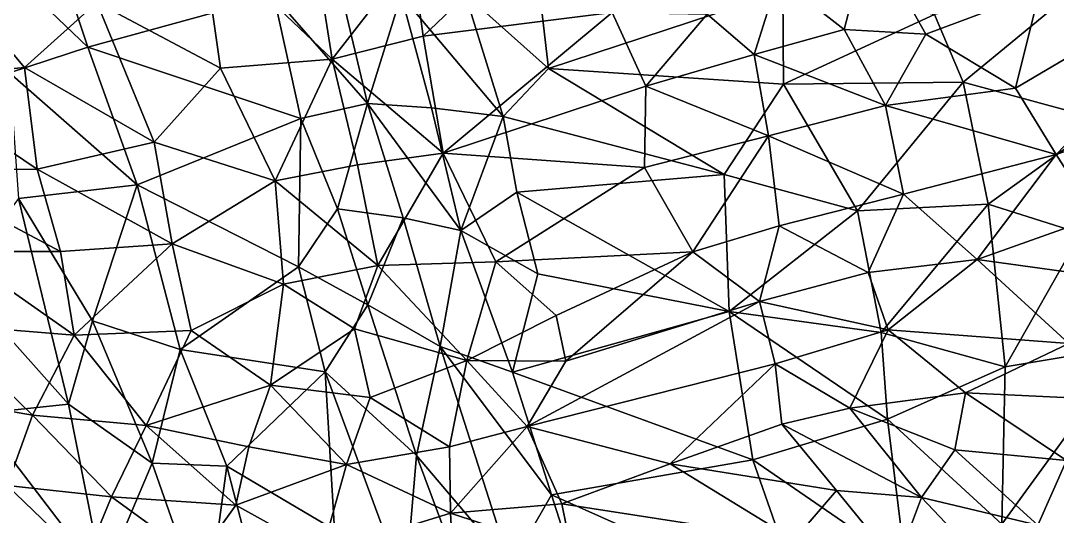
# Model space of a CAD drawing. Header units: metres. Extents: x -887 to 648, y -818 to 707.
# Drawn here: x -320.9 to 28.6, y -561.1 to -394.1 of the extents above; entities that cross this region are included whole.
import ezdxf

# ---------------------------------------------------------------- set-up
doc = ezdxf.new("R2010")
doc.units = ezdxf.units.M

msp = doc.modelspace()

# ---------------------------------------------------------------- linework, layer by layer
at = {"layer": '10k-small'}
for points in [[(-298.19, -402.95, 710.36), (-315.6, -350.54, 718.79), (-348.56, -354.89, 727.23)], [(-298.19, -402.95, 710.36), (-235.46, -385.63, 689.23), (-315.6, -350.54, 718.79)], [(-185.11, -399.27, -676.64), (-188.91, -372.34, -676.03), (-136.32, -352.7, -654.1)], [(-185.11, -399.27, -676.64), (-136.32, -352.7, -654.1), (-121.44, -391.31, -653.46)], [(-324.69, -411.64, 716.32), (-298.19, -402.95, 710.36), (-348.56, -354.89, 727.23)], [(-253.46, -410.01, -690), (-295.24, -387.93, -690.88), (-259.87, -365.16, -692.13)], [(-215.87, -407.04, -685.91), (-259.87, -365.16, -692.13), (-222.53, -365.15, -685.99)], [(-253.46, -410.01, -690), (-259.87, -365.16, -692.13), (-215.87, -407.04, -685.91)], [(-215.87, -407.04, -685.91), (-222.53, -365.15, -685.99), (-188.91, -372.34, -676.03)], [(-43.21, -397.01, -641.32), (-65.49, -379.61, -643.63), (-34.82, -364.68, -646.8)], [(-15.72, -398.63, -641.79), (-43.21, -397.01, -641.32), (-34.82, -364.68, -646.8)], [(-15.72, -398.63, -641.79), (-34.82, -364.68, -646.8), (22.67, -384.23, -650.3)], [(14.59, -416.82, -637.06), (22.67, -384.23, -650.3), (95.79, -368.8, -664.4)], [(28.24, -439.14, -627.13), (14.59, -416.82, -637.06), (95.79, -368.8, -664.4)], [(28.24, -439.14, -627.13), (95.79, -368.8, -664.4), (95.83, -415.63, -642.44)], [(-215.87, -407.04, -685.91), (-188.91, -372.34, -676.03), (-185.11, -399.27, -676.64)], [(-203.98, -421.96, 678.03), (-215.18, -374.6, 684.09), (-235.46, -385.63, 689.23)], [(-203.98, -421.96, 678.03), (-192.54, -385.45, 680.98), (-215.18, -374.6, 684.09)], [(-142.94, -410.13, 689.82), (-146.88, -376.27, 690.18), (-171, -384.98, 682.94)], [(-142.94, -410.13, 689.82), (-63.9, -384.15, 721.47), (-146.88, -376.27, 690.18)], [(-360.33, -413.78, -672.61), (-344.11, -380.62, -683.67), (-319.54, -409.88, -684.53)], [(-319.54, -409.88, -684.53), (-344.11, -380.62, -683.67), (-295.24, -387.93, -690.88)], [(-73.61, -405.46, -642.18), (-89.42, -391.84, -645.66), (-65.49, -379.61, -643.63)], [(-73.61, -405.46, -642.18), (-65.49, -379.61, -643.63), (-43.21, -397.01, -641.32)], [(-63.61, -415.43, 717.87), (-63.9, -384.15, 721.47), (-142.94, -410.13, 689.82)], [(-63.61, -415.43, 717.87), (-12.77, -391.93, 735.85), (-63.9, -384.15, 721.47)], [(14.59, -416.82, -637.06), (-15.72, -398.63, -641.79), (22.67, -384.23, -650.3)], [(-3.12, -414.82, 734.15), (36.22, -382.26, 746.82), (-12.77, -391.93, 735.85)], [(44.48, -427.71, 738.56), (36.22, -382.26, 746.82), (-3.12, -414.82, 734.15)], [(-275.81, -435.04, -685.27), (-319.54, -409.88, -684.53), (-295.24, -387.93, -690.88)], [(-226.43, -427.04, 682.02), (-235.46, -385.63, 689.23), (-298.19, -402.95, 710.36)], [(-275.81, -435.04, -685.27), (-295.24, -387.93, -690.88), (-253.46, -410.01, -690)], [(-226.43, -427.04, 682.02), (-203.98, -421.96, 678.03), (-235.46, -385.63, 689.23)], [(-182.38, -423.38, 677.53), (-192.54, -385.45, 680.98), (-203.98, -421.96, 678.03)], [(-158.15, -426.31, 682.31), (-171, -384.98, 682.94), (-192.54, -385.45, 680.98)], [(-158.15, -426.31, 682.31), (-192.54, -385.45, 680.98), (-182.38, -423.38, 677.53)], [(-158.15, -426.31, 682.31), (-142.94, -410.13, 689.82), (-171, -384.98, 682.94)], [(-178.37, -438.72, -672.32), (-185.11, -399.27, -676.64), (-121.44, -391.31, -653.46)], [(-178.37, -438.72, -672.32), (-121.44, -391.31, -653.46), (-110.1, -416.16, -649.04)], [(-110.1, -416.16, -649.04), (-121.44, -391.31, -653.46), (-89.42, -391.84, -645.66)], [(-110.1, -416.16, -649.04), (-89.42, -391.84, -645.66), (-73.61, -405.46, -642.18)], [(-63.61, -415.43, 717.87), (-3.12, -414.82, 734.15), (-12.77, -391.93, 735.85)], [(-29.26, -422.62, -634.85), (-73.61, -405.46, -642.18), (-43.21, -397.01, -641.32)], [(-29.26, -422.62, -634.85), (-43.21, -397.01, -641.32), (-15.72, -398.63, -641.79)], [(-178.37, -438.72, -672.32), (-215.87, -407.04, -685.91), (-185.11, -399.27, -676.64)], [(-29.26, -422.62, -634.85), (-15.72, -398.63, -641.79), (14.59, -416.82, -637.06)], [(-281.6, -449.39, 699.33), (-298.19, -402.95, 710.36), (-324.69, -411.64, 716.32)], [(-281.6, -449.39, 699.33), (-226.43, -427.04, 682.02), (-298.19, -402.95, 710.36)], [(-235.06, -448, -682.42), (-253.46, -410.01, -690), (-215.87, -407.04, -685.91)], [(-235.06, -448, -682.42), (-215.87, -407.04, -685.91), (-207.29, -442.63, -679.9)], [(-207.29, -442.63, -679.9), (-215.87, -407.04, -685.91), (-178.37, -438.72, -672.32)], [(-68.76, -432.86, -636.34), (-110.1, -416.16, -649.04), (-73.61, -405.46, -642.18)], [(-68.76, -432.86, -636.34), (-73.61, -405.46, -642.18), (-29.26, -422.62, -634.85)], [(-315.33, -444.14, -676), (-360.33, -413.78, -672.61), (-319.54, -409.88, -684.53)], [(-321.56, -454.01, 708.39), (-281.6, -449.39, 699.33), (-324.69, -411.64, 716.32)], [(-315.33, -444.14, -676), (-319.54, -409.88, -684.53), (-275.81, -435.04, -685.27)], [(-235.06, -448, -682.42), (-275.81, -435.04, -685.27), (-253.46, -410.01, -690)], [(-83.65, -445.84, 705), (-142.94, -410.13, 689.82), (-158.15, -426.31, 682.31)], [(-83.65, -445.84, 705), (-63.61, -415.43, 717.87), (-142.94, -410.13, 689.82)], [(-358.63, -444.67, -662.38), (-360.33, -413.78, -672.61), (-315.33, -444.14, -676)], [(-38.71, -458.17, 714.55), (-63.61, -415.43, 717.87), (-83.65, -445.84, 705)], [(-38.71, -458.17, 714.55), (-3.12, -414.82, 734.15), (-63.61, -415.43, 717.87)], [(-38.71, -458.17, 714.55), (5.38, -455.88, 724.49), (-3.12, -414.82, 734.15)], [(5.38, -455.88, 724.49), (44.48, -427.71, 738.56), (-3.12, -414.82, 734.15)], [(41.73, -460.26, -614.45), (28.24, -439.14, -627.13), (95.83, -415.63, -642.44)], [(-110.55, -443.57, -646.19), (-178.37, -438.72, -672.32), (-110.1, -416.16, -649.04)], [(-110.55, -443.57, -646.19), (-110.1, -416.16, -649.04), (-68.76, -432.86, -636.34)], [(28.24, -439.14, -627.13), (-29.26, -422.62, -634.85), (14.59, -416.82, -637.06)], [(-214.08, -457.43, 672.06), (-203.98, -421.96, 678.03), (-226.43, -427.04, 682.02)], [(-191.88, -460.53, 668.24), (-203.98, -421.96, 678.03), (-214.08, -457.43, 672.06)], [(-172.42, -464.72, 669.25), (-182.38, -423.38, 677.53), (-203.98, -421.96, 678.03)], [(-172.42, -464.72, 669.25), (-203.98, -421.96, 678.03), (-191.88, -460.53, 668.24)], [(-23.2, -452.56, -622.24), (-68.76, -432.86, -636.34), (-29.26, -422.62, -634.85)], [(-23.2, -452.56, -622.24), (-29.26, -422.62, -634.85), (28.24, -439.14, -627.13)], [(-172.42, -464.72, 669.25), (-158.15, -426.31, 682.31), (-182.38, -423.38, 677.53)], [(-172.42, -464.72, 669.25), (-153.55, -451.88, 677.86), (-158.15, -426.31, 682.31)], [(-153.55, -451.88, 677.86), (-83.65, -445.84, 705), (-158.15, -426.31, 682.31)], [(-227.18, -476.98, 671.59), (-226.43, -427.04, 682.02), (-281.6, -449.39, 699.33)], [(-227.18, -476.98, 671.59), (-214.08, -457.43, 672.06), (-226.43, -427.04, 682.02)], [(36.62, -465.82, 724.97), (44.48, -427.71, 738.56), (5.38, -455.88, 724.49)], [(-94.21, -471.97, -632.33), (-110.55, -443.57, -646.19), (-68.76, -432.86, -636.34)], [(-94.21, -471.97, -632.33), (-68.76, -432.86, -636.34), (-65.18, -463.23, -625.93)], [(-65.18, -463.23, -625.93), (-68.76, -432.86, -636.34), (-23.2, -452.56, -622.24)], [(-269.81, -469.25, -675.47), (-315.33, -444.14, -676), (-275.81, -435.04, -685.27)], [(-269.81, -469.25, -675.47), (-275.81, -435.04, -685.27), (-235.06, -448, -682.42)], [(-200.41, -476.51, -669.03), (-207.29, -442.63, -679.9), (-178.37, -438.72, -672.32)], [(-200.41, -476.51, -669.03), (-178.37, -438.72, -672.32), (-160.64, -475.37, -657.8)], [(-160.64, -475.37, -657.8), (-178.37, -438.72, -672.32), (-110.55, -443.57, -646.19)], [(1.58, -474.58, -607.29), (-23.2, -452.56, -622.24), (28.24, -439.14, -627.13)], [(1.58, -474.58, -607.29), (28.24, -439.14, -627.13), (41.73, -460.26, -614.45)], [(-200.41, -476.51, -669.03), (-235.06, -448, -682.42), (-207.29, -442.63, -679.9)], [(-160.64, -475.37, -657.8), (-110.55, -443.57, -646.19), (-94.21, -471.97, -632.33)], [(-307.45, -471.87, -666.56), (-358.63, -444.67, -662.38), (-315.33, -444.14, -676)], [(-307.45, -471.87, -666.56), (-343.1, -471.8, -654.68), (-358.63, -444.67, -662.38)], [(-307.45, -471.87, -666.56), (-315.33, -444.14, -676), (-269.81, -469.25, -675.47)], [(-81.99, -492.09, 691.29), (-83.65, -445.84, 705), (-153.55, -451.88, 677.86)], [(-81.99, -492.09, 691.29), (-38.71, -458.17, 714.55), (-83.65, -445.84, 705)], [(-296.6, -495.22, 693.37), (-281.6, -449.39, 699.33), (-321.56, -454.01, 708.39)], [(-267.09, -504.86, 682.21), (-281.6, -449.39, 699.33), (-296.6, -495.22, 693.37)], [(-267.09, -504.86, 682.21), (-227.18, -476.98, 671.59), (-281.6, -449.39, 699.33)], [(-232.2, -482.86, -670.19), (-269.81, -469.25, -675.47), (-235.06, -448, -682.42)], [(-232.2, -482.86, -670.19), (-235.06, -448, -682.42), (-200.41, -476.51, -669.03)], [(-304.78, -523.35, 686.57), (-321.56, -454.01, 708.39), (-342.14, -481.37, 702.52)], [(-304.78, -523.35, 686.57), (-296.6, -495.22, 693.37), (-321.56, -454.01, 708.39)], [(-146.54, -479.4, 671.55), (-153.55, -451.88, 677.86), (-172.42, -464.72, 669.25)], [(-81.99, -492.09, 691.29), (-153.55, -451.88, 677.86), (-146.54, -479.4, 671.55)], [(-35.08, -478.94, -609.86), (-65.18, -463.23, -625.93), (-23.2, -452.56, -622.24)], [(-35.08, -478.94, -609.86), (-23.2, -452.56, -622.24), (1.58, -474.58, -607.29)], [(-203.83, -489.78, 659.78), (-214.08, -457.43, 672.06), (-227.18, -476.98, 671.59)], [(-203.83, -489.78, 659.78), (-191.88, -460.53, 668.24), (-214.08, -457.43, 672.06)], [(-30.71, -499.09, 701.7), (5.38, -455.88, 724.49), (-38.71, -458.17, 714.55)], [(11.05, -510.7, 703.82), (5.38, -455.88, 724.49), (-30.71, -499.09, 701.7)], [(11.05, -510.7, 703.82), (36.62, -465.82, 724.97), (5.38, -455.88, 724.49)], [(-179.39, -503.89, 653.42), (-191.88, -460.53, 668.24), (-203.83, -489.78, 659.78)], [(-179.39, -503.89, 653.42), (-172.42, -464.72, 669.25), (-191.88, -460.53, 668.24)], [(-30.71, -499.09, 701.7), (-38.71, -458.17, 714.55), (-81.99, -492.09, 691.29)], [(48.69, -481.06, -599.71), (1.58, -474.58, -607.29), (41.73, -460.26, -614.45)], [(-155.06, -512.54, 654.24), (-172.42, -464.72, 669.25), (-179.39, -503.89, 653.42)], [(-155.06, -512.54, 654.24), (-146.54, -479.4, 671.55), (-172.42, -464.72, 669.25)], [(-71.79, -488.68, -615.15), (-94.21, -471.97, -632.33), (-65.18, -463.23, -625.93)], [(-71.79, -488.68, -615.15), (-65.18, -463.23, -625.93), (-35.08, -478.94, -609.86)], [(11.05, -510.7, 703.82), (53.62, -503.59, 710.09), (36.62, -465.82, 724.97)], [(-302.8, -500.03, -652.49), (-348.45, -496.29, -636.81), (-343.1, -471.8, -654.68)], [(-302.8, -500.03, -652.49), (-343.1, -471.8, -654.68), (-307.45, -471.87, -666.56)], [(-302.8, -500.03, -652.49), (-307.45, -471.87, -666.56), (-269.81, -469.25, -675.47)], [(-302.8, -500.03, -652.49), (-269.81, -469.25, -675.47), (-263.38, -498.43, -661.54)], [(-263.38, -498.43, -661.54), (-269.81, -469.25, -675.47), (-232.2, -482.86, -670.19)], [(-140.34, -493.4, -642.5), (-160.64, -475.37, -657.8), (-94.21, -471.97, -632.33)], [(-137.06, -508.75, -632.33), (-140.34, -493.4, -642.5), (-94.21, -471.97, -632.33)], [(-137.06, -508.75, -632.33), (-94.21, -471.97, -632.33), (-71.79, -488.68, -615.15)], [(-28.34, -498.21, -594.82), (-35.08, -478.94, -609.86), (1.58, -474.58, -607.29)], [(32.51, -502.88, -581.98), (-28.34, -498.21, -594.82), (1.58, -474.58, -607.29)], [(32.51, -502.88, -581.98), (1.58, -474.58, -607.29), (48.69, -481.06, -599.71)], [(-218.19, -512.43, 656.88), (-227.18, -476.98, 671.59), (-267.09, -504.86, 682.21)], [(-208.28, -497.96, -660.2), (-232.2, -482.86, -670.19), (-200.41, -476.51, -669.03)], [(-218.19, -512.43, 656.88), (-203.83, -489.78, 659.78), (-227.18, -476.98, 671.59)], [(-170.46, -508.55, -645.54), (-208.28, -497.96, -660.2), (-200.41, -476.51, -669.03)], [(-170.46, -508.55, -645.54), (-200.41, -476.51, -669.03), (-160.64, -475.37, -657.8)], [(-170.46, -508.55, -645.54), (-160.64, -475.37, -657.8), (-140.34, -493.4, -642.5)], [(-335.68, -526.59, 686.73), (-304.78, -523.35, 686.57), (-342.14, -481.37, 702.52)], [(-155.06, -512.54, 654.24), (-81.99, -492.09, 691.29), (-146.54, -479.4, 671.55)], [(-28.34, -498.21, -594.82), (-71.79, -488.68, -615.15), (-35.08, -478.94, -609.86)], [(-236.63, -516.85, -651.45), (-263.38, -498.43, -661.54), (-232.2, -482.86, -670.19)], [(-236.63, -516.85, -651.45), (-232.2, -482.86, -670.19), (-208.28, -497.96, -660.2)], [(-150.1, -530.81, -622.52), (-137.06, -508.75, -632.33), (-71.79, -488.68, -615.15)], [(-150.1, -530.81, -622.52), (-71.79, -488.68, -615.15), (-66.5, -509.65, -599.27)], [(-66.5, -509.65, -599.27), (-71.79, -488.68, -615.15), (-28.34, -498.21, -594.82)], [(-187.4, -540.56, 637.47), (-203.83, -489.78, 659.78), (-218.19, -512.43, 656.88)], [(-187.4, -540.56, 637.47), (-179.39, -503.89, 653.42), (-203.83, -489.78, 659.78)], [(-74, -542.05, 670.51), (-81.99, -492.09, 691.29), (-155.06, -512.54, 654.24)], [(-74, -542.05, 670.51), (-28.57, -528.37, 689.2), (-81.99, -492.09, 691.29)], [(-28.57, -528.37, 689.2), (-30.71, -499.09, 701.7), (-81.99, -492.09, 691.29)], [(-276.53, -543.15, 674.2), (-296.6, -495.22, 693.37), (-304.78, -523.35, 686.57)], [(-276.53, -543.15, 674.2), (-267.09, -504.86, 682.21), (-296.6, -495.22, 693.37)], [(-137.06, -508.75, -632.33), (-170.46, -508.55, -645.54), (-140.34, -493.4, -642.5)], [(-316.85, -526.97, -625.13), (-366.97, -518.24, -607.3), (-348.45, -496.29, -636.81)], [(-316.85, -526.97, -625.13), (-348.45, -496.29, -636.81), (-302.8, -500.03, -652.49)], [(-278.59, -530.52, -634.95), (-302.8, -500.03, -652.49), (-263.38, -498.43, -661.54)], [(-278.59, -530.52, -634.95), (-263.38, -498.43, -661.54), (-236.63, -516.85, -651.45)], [(-203.01, -521.01, -644.6), (-236.63, -516.85, -651.45), (-208.28, -497.96, -660.2)], [(-203.01, -521.01, -644.6), (-208.28, -497.96, -660.2), (-170.46, -508.55, -645.54)], [(-41.27, -524.59, -575.69), (-66.5, -509.65, -599.27), (-28.34, -498.21, -594.82)], [(-41.27, -524.59, -575.69), (-28.34, -498.21, -594.82), (-2.32, -519.42, -569.97)], [(-28.57, -528.37, 689.2), (11.05, -510.7, 703.82), (-30.71, -499.09, 701.7)], [(32.51, -502.88, -581.98), (-2.32, -519.42, -569.97), (-28.34, -498.21, -594.82)], [(-278.59, -530.52, -634.95), (-316.85, -526.97, -625.13), (-302.8, -500.03, -652.49)], [(47.53, -521.81, -563.72), (-2.32, -519.42, -569.97), (32.51, -502.88, -581.98)], [(-251.36, -544.23, 664.67), (-267.09, -504.86, 682.21), (-276.53, -543.15, 674.2)], [(-251.36, -544.23, 664.67), (-218.19, -512.43, 656.88), (-267.09, -504.86, 682.21)], [(-155.7, -577.93, 621.19), (-179.39, -503.89, 653.42), (-187.4, -540.56, 637.47)], [(-155.7, -577.93, 621.19), (-141.85, -553.86, 637.74), (-179.39, -503.89, 653.42)], [(-141.85, -553.86, 637.74), (-155.06, -512.54, 654.24), (-179.39, -503.89, 653.42)], [(52.17, -567.69, 678.51), (53.62, -503.59, 710.09), (9.92, -563.77, 678.4)], [(9.92, -563.77, 678.4), (53.62, -503.59, 710.09), (11.05, -510.7, 703.82)], [(-176.33, -537.65, -625.26), (-203.01, -521.01, -644.6), (-170.46, -508.55, -645.54)], [(-176.33, -537.65, -625.26), (-170.46, -508.55, -645.54), (-150.1, -530.81, -622.52)], [(-150.1, -530.81, -622.52), (-170.46, -508.55, -645.54), (-137.06, -508.75, -632.33)], [(-101.85, -543.37, -585.63), (-150.1, -530.81, -622.52), (-66.5, -509.65, -599.27)], [(-101.85, -543.37, -585.63), (-66.5, -509.65, -599.27), (-64.18, -529.99, -579.93)], [(-64.18, -529.99, -579.93), (-66.5, -509.65, -599.27), (-41.27, -524.59, -575.69)], [(-215.09, -565.64, 637.61), (-218.19, -512.43, 656.88), (-251.36, -544.23, 664.67)], [(-191.21, -585.37, 619.38), (-187.4, -540.56, 637.47), (-218.19, -512.43, 656.88)], [(-191.21, -585.37, 619.38), (-218.19, -512.43, 656.88), (-215.09, -565.64, 637.61)], [(-141.85, -553.86, 637.74), (-74, -542.05, 670.51), (-155.06, -512.54, 654.24)], [(9.92, -563.77, 678.4), (11.05, -510.7, 703.82), (-28.57, -528.37, 689.2)], [(-243.95, -537.65, -632.78), (-278.59, -530.52, -634.95), (-236.63, -516.85, -651.45)], [(-211.04, -543.68, -626.71), (-243.95, -537.65, -632.78), (-236.63, -516.85, -651.45)], [(-211.04, -543.68, -626.71), (-236.63, -516.85, -651.45), (-203.01, -521.01, -644.6)], [(-316.85, -526.97, -625.13), (-325.45, -550.76, -593.07), (-366.97, -518.24, -607.3)], [(-2.32, -519.42, -569.97), (-5.9, -538.7, -550.27), (-41.27, -524.59, -575.69)], [(31.71, -542.25, -542.19), (-5.9, -538.7, -550.27), (-2.32, -519.42, -569.97)], [(47.53, -521.81, -563.72), (31.71, -542.25, -542.19), (-2.32, -519.42, -569.97)], [(-293.04, -582.15, 663.51), (-304.78, -523.35, 686.57), (-335.68, -526.59, 686.73)], [(-293.04, -582.15, 663.51), (-276.53, -543.15, 674.2), (-304.78, -523.35, 686.57)], [(-211.04, -543.68, -626.71), (-203.01, -521.01, -644.6), (-176.33, -537.65, -625.26)], [(-329.94, -585.66, 660.18), (-293.04, -582.15, 663.51), (-335.68, -526.59, 686.73)], [(-290.27, -554.53, -604.73), (-325.45, -550.76, -593.07), (-316.85, -526.97, -625.13)], [(-278.59, -530.52, -634.95), (-290.27, -554.53, -604.73), (-316.85, -526.97, -625.13)], [(-17.14, -554.79, -533.49), (-64.18, -529.99, -579.93), (-41.27, -524.59, -575.69)], [(-5.9, -538.7, -550.27), (-17.14, -554.79, -533.49), (-41.27, -524.59, -575.69)], [(-248.27, -557.38, -611.07), (-290.27, -554.53, -604.73), (-278.59, -530.52, -634.95)], [(-243.95, -537.65, -632.78), (-248.27, -557.38, -611.07), (-278.59, -530.52, -634.95)], [(-150.1, -530.81, -622.52), (-175.96, -560.02, -600.77), (-176.33, -537.65, -625.26)], [(-138.41, -556.88, -589.26), (-175.96, -560.02, -600.77), (-150.1, -530.81, -622.52)], [(-101.85, -543.37, -585.63), (-138.41, -556.88, -589.26), (-150.1, -530.81, -622.52)], [(-45.79, -552.36, -546.04), (-101.85, -543.37, -585.63), (-64.18, -529.99, -579.93)], [(-22.52, -577.41, 664.75), (-28.57, -528.37, 689.2), (-74, -542.05, 670.51)], [(-17.14, -554.79, -533.49), (-45.79, -552.36, -546.04), (-64.18, -529.99, -579.93)], [(-22.52, -577.41, 664.75), (9.92, -563.77, 678.4), (-28.57, -528.37, 689.2)], [(-211.04, -543.68, -626.71), (-248.27, -557.38, -611.07), (-243.95, -537.65, -632.78)], [(-175.96, -560.02, -600.77), (-211.04, -543.68, -626.71), (-176.33, -537.65, -625.26)], [(-191.21, -585.37, 619.38), (-171.18, -584, 616.64), (-187.4, -540.56, 637.47)], [(-171.18, -584, 616.64), (-155.7, -577.93, 621.19), (-187.4, -540.56, 637.47)], [(22.07, -564.08, -516.5), (-17.14, -554.79, -533.49), (-5.9, -538.7, -550.27)], [(31.71, -542.25, -542.19), (22.07, -564.08, -516.5), (-5.9, -538.7, -550.27)], [(-258.32, -595.17, 650.69), (-276.53, -543.15, 674.2), (-293.04, -582.15, 663.51)], [(-258.32, -595.17, 650.69), (-251.36, -544.23, 664.67), (-276.53, -543.15, 674.2)], [(-234.73, -608.24, 635.56), (-251.36, -544.23, 664.67), (-258.32, -595.17, 650.69)], [(-234.73, -608.24, 635.56), (-215.09, -565.64, 637.61), (-251.36, -544.23, 664.67)], [(-211.04, -543.68, -626.71), (-219.38, -573.4, -589.89), (-248.27, -557.38, -611.07)], [(-175.96, -560.02, -600.77), (-219.38, -573.4, -589.89), (-211.04, -543.68, -626.71)], [(-56.63, -591.95, 647.14), (-74, -542.05, 670.51), (-141.85, -553.86, 637.74)], [(-60.05, -569.03, -530.89), (-138.41, -556.88, -589.26), (-101.85, -543.37, -585.63)], [(-45.79, -552.36, -546.04), (-60.05, -569.03, -530.89), (-101.85, -543.37, -585.63)], [(-56.63, -591.95, 647.14), (-22.52, -577.41, 664.75), (-74, -542.05, 670.51)], [(109.4, -562.13, -517.08), (22.07, -564.08, -516.5), (31.71, -542.25, -542.19)], [(-299.16, -575.94, -566.57), (-338.43, -568.61, -555.18), (-325.45, -550.76, -593.07)], [(-290.27, -554.53, -604.73), (-299.16, -575.94, -566.57), (-325.45, -550.76, -593.07)], [(-261.37, -575.57, -581.11), (-299.16, -575.94, -566.57), (-290.27, -554.53, -604.73)], [(-248.27, -557.38, -611.07), (-261.37, -575.57, -581.11), (-290.27, -554.53, -604.73)], [(-128.32, -596.48, 616.13), (-141.85, -553.86, 637.74), (-155.7, -577.93, 621.19)], [(-128.32, -596.48, 616.13), (-56.63, -591.95, 647.14), (-141.85, -553.86, 637.74)], [(-25.55, -577.21, -506.71), (-60.05, -569.03, -530.89), (-45.79, -552.36, -546.04)], [(-17.14, -554.79, -533.49), (-25.55, -577.21, -506.71), (-45.79, -552.36, -546.04)], [(13.36, -586.92, -487.41), (-25.55, -577.21, -506.71), (-17.14, -554.79, -533.49)], [(22.07, -564.08, -516.5), (13.36, -586.92, -487.41), (-17.14, -554.79, -533.49)], [(-219.38, -573.4, -589.89), (-261.37, -575.57, -581.11), (-248.27, -557.38, -611.07)], [(-134.98, -573.51, -565.08), (-175.96, -560.02, -600.77), (-138.41, -556.88, -589.26)], [(-60.05, -569.03, -530.89), (-134.98, -573.51, -565.08), (-138.41, -556.88, -589.26)], [(-175.17, -574.48, -579.76), (-219.38, -573.4, -589.89), (-175.96, -560.02, -600.77)], [(-134.98, -573.51, -565.08), (-175.17, -574.48, -579.76), (-175.96, -560.02, -600.77)]]:
    msp.add_3dface(points, dxfattribs=at)

doc.saveas('drawing.dxf')
